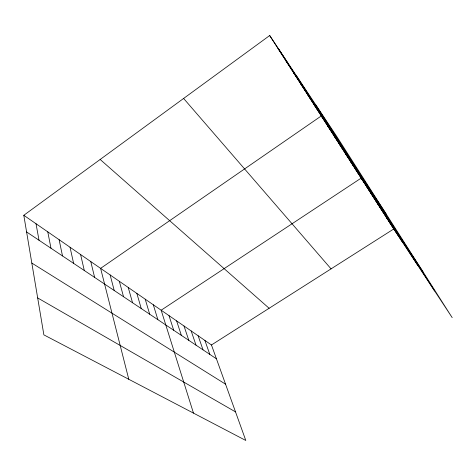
<?xml version="1.0" encoding="UTF-8"?>
<svg xmlns="http://www.w3.org/2000/svg" width="476" height="476" viewBox="0 0 476 476"><rect width="100%" height="100%" fill="white"/><g stroke="black" fill="none" stroke-linecap="round" stroke-linejoin="round"><path stroke-width="0.71" d="M23.8 215.289L211.457 344.969L245.8 440.473L43.875 334.878L23.8 215.289L269.69 35.527L336.377 135.88L452.2 317.647L393.789 228.956L269.69 35.527M211.457 344.969L393.789 228.956M37.675 297.934L235.525 411.895M31.821 263.061L225.559 384.18M26.596 231.949L216.437 358.809M100.156 159.466L269.124 308.275M183.611 98.455L331.064 268.869M277.972 48.433L287.147 62.255M285.915 60.821L295.096 74.649M293.549 72.715L302.718 86.549M300.886 84.151L310.043 97.973M307.942 95.152L317.081 108.95M314.737 105.749L323.853 119.512M386.06 213.855L321.288 115.954L100.609 268.363L128.776 379.277M327.601 125.789L336.651 139.474M333.688 135.279L342.702 148.917M339.567 144.442L348.539 158.026M345.243 153.29L354.18 166.814M350.729 161.846L359.618 175.305M356.036 170.116L364.878 183.516M422.956 271.754L361.171 178.119L161.162 310.209L193.476 413.114M366.288 186.098L375.034 199.355M371.244 193.821L379.937 207M376.04 201.294L384.679 214.396M380.687 208.536L389.267 221.554M385.185 215.551L393.712 228.492M389.552 222.357L398.025 235.215M296.09 75.25L417.666 265.215M278.859 49.325L402.202 241.731M315.558 104.547L434.636 290.979M204.888 340.423L209.827 354.394M198.123 335.753L203.032 349.854M191.168 330.945L196.029 345.171M183.998 325.995L188.811 340.352M176.614 320.889L181.374 335.384M169.004 315.63L173.71 330.255M153.308 304.783L157.871 319.676M145.21 299.184L149.696 314.214M136.856 293.412L141.259 308.573M128.228 287.45L132.548 302.748M119.321 281.298L123.54 296.732M110.123 274.938L114.228 290.509M90.767 261.568L94.629 277.413M80.587 254.529L84.306 270.511M70.037 247.24L73.602 263.359M59.107 239.684L62.505 255.945M47.773 231.854L50.986 248.246M36.009 223.726L39.026 240.255"/></g></svg>
